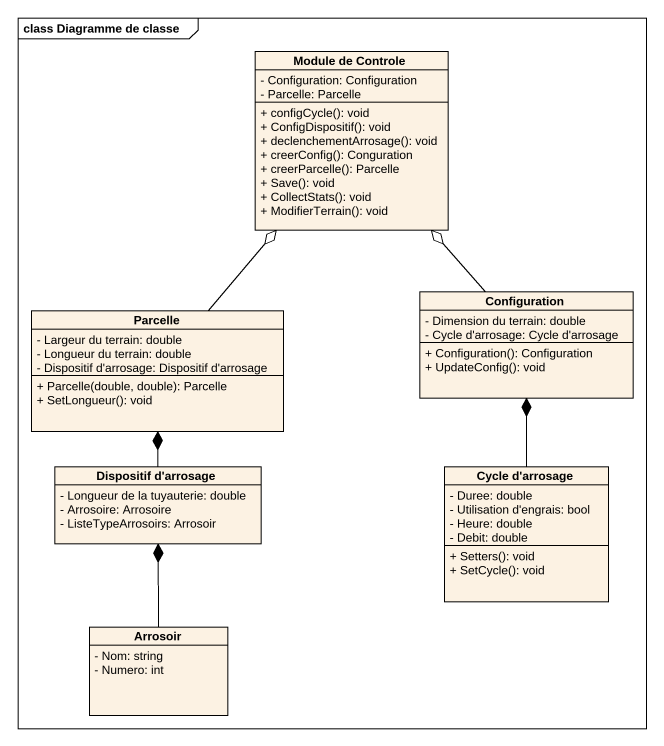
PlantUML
@startuml
mainframe class Diagramme de classe
hide circle
hide empty members
skinparam classAttributeIconSize 0
class "Module de Controle" as Module_de_Controle {
  - Configuration: Configuration
  - Parcelle: Parcelle
  + configCycle(): void
  + ConfigDispositif(): void
  + declenchementArrosage(): void
  + creerConfig(): Conguration
  + creerParcelle(): Parcelle
  + Save(): void
  + CollectStats(): void
  + ModifierTerrain(): void
}
class Parcelle {
  - Largeur du terrain: double
  - Longueur du terrain: double
  - Dispositif d'arrosage: Dispositif d'arrosage
  + Parcelle(double, double): Parcelle
  + SetLongueur(): void
}
class Configuration {
  - Dimension du terrain: double
  - Cycle d'arrosage: Cycle d'arrosage
  + Configuration(): Configuration
  + UpdateConfig(): void
}
class "Dispositif d'arrosage" as Dispositif_d_arrosage {
  - Longueur de la tuyauterie: double
  - Arrosoire: Arrosoire
  - ListeTypeArrosoirs: Arrosoir
}
class "Cycle d'arrosage" as Cycle_d_arrosage {
  - Duree: double
  - Utilisation d'engrais: bool
  - Heure: double
  - Debit: double
  + Setters(): void
  + SetCycle(): void
}
class Arrosoir {
  - Nom: string
  - Numero: int
}
Parcelle -up-o Module_de_Controle
Configuration -up-o Module_de_Controle
Dispositif_d_arrosage -up-* Parcelle
Cycle_d_arrosage -up-* Configuration
Arrosoir -up-* Dispositif_d_arrosage
@enduml
